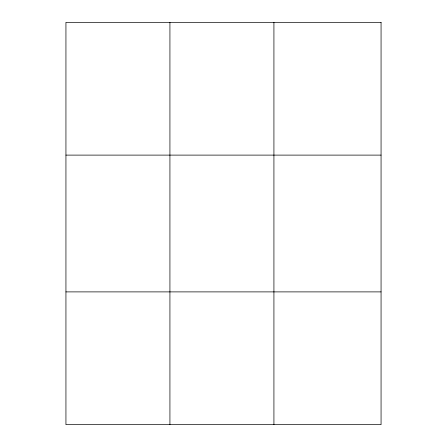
<?xml version="1.0" encoding="UTF-8"?>
<svg xmlns="http://www.w3.org/2000/svg" width="447" height="447" viewBox="0 0 447 447"><rect width="100%" height="100%" fill="white"/><g stroke="black" fill="none" stroke-linecap="round" stroke-linejoin="round"><path stroke-width="0.67" d="M169.927 22.35L169.927 424.65M273.922 22.35L273.922 424.65M65.938 155.109L381.062 155.109M65.938 291.891L381.062 291.891M381.062 22.35L381.062 424.65L65.938 424.65L65.938 22.35L381.062 22.35"/></g></svg>
